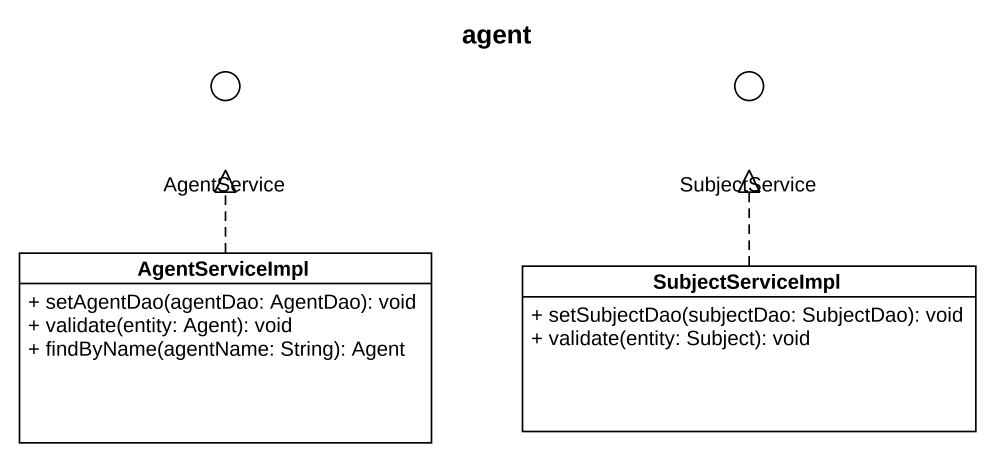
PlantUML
@startuml
title agent
allowmixing
hide circle
hide empty members
skinparam classAttributeIconSize 0
() AgentService <<interface>>
() SubjectService <<interface>>
class AgentServiceImpl {
  + setAgentDao(agentDao: AgentDao): void
  + validate(entity: Agent): void
  + findByName(agentName: String): Agent
}
class SubjectServiceImpl {
  + setSubjectDao(subjectDao: SubjectDao): void
  + validate(entity: Subject): void
}
AgentServiceImpl .up.|> AgentService
SubjectServiceImpl .up.|> SubjectService
@enduml
